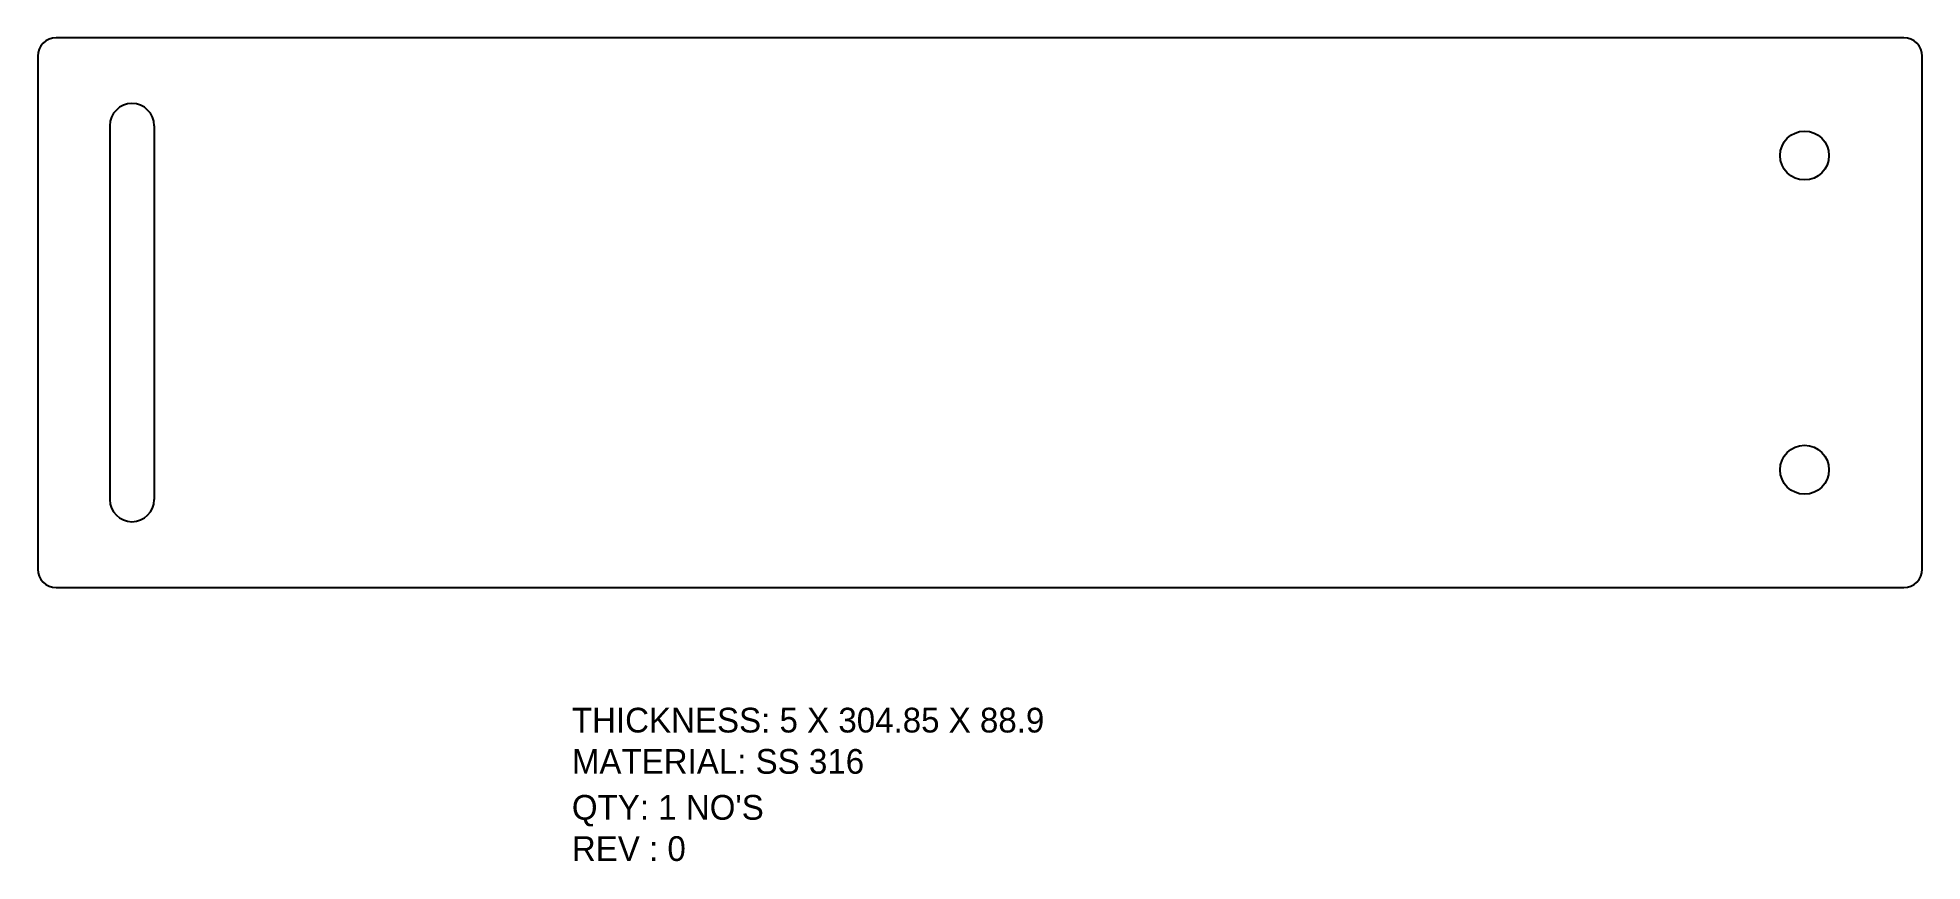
# Model space of a CAD drawing. Header units: inches. Extents: x 2378 to 2683, y -218 to -85.
import ezdxf

# ---------------------------------------------------------------- set-up
doc = ezdxf.new("R2010")
doc.units = ezdxf.units.IN
doc.header["$MEASUREMENT"] = 0
doc.layers.add('LaserCutting', color=3, linetype='Continuous')

msp = doc.modelspace()

# ---------------------------------------------------------------- linework, layer by layer
at = {"layer": 'LaserCutting'}
for p, q in [((2680.02, -85.2), (2381.22, -85.2)), ((2378.22, -88.2), (2378.22, -171.1)), ((2683.02, -171.1), (2683.02, -88.2)), ((2389.89, -99.42), (2389.89, -159.87)), ((2397.04, -99.42), (2397.04, -159.87)), ((2381.22, -174.1), (2680.02, -174.1))]:
    msp.add_line(p, q, dxfattribs=at)
for centre in [(2663.97, -104.25), (2663.97, -155.05)]:
    msp.add_circle(centre, 3.95, dxfattribs=at)
for centre, radius, start, end in [((2381.22, -88.2), 3, 90, 180), ((2680.02, -88.2), 3, 0, 90), ((2393.47, -99.42), 3.58, 0, 180), ((2393.47, -159.87), 3.58, 180, 0), ((2381.22, -171.1), 3, 180, 270), ((2680.02, -171.1), 3, 270, 360)]:
    msp.add_arc(centre, radius, start, end, dxfattribs=at)

# ---------------------------------------------------------------- texts
at = {"color": 7}
for s, p in [('THICKNESS: 5 X 304.85 X 88.9', (2464.61, -197.53)), ('MATERIAL: SS 316', (2464.61, -204.2)), ("QTY: 1 NO'S", (2464.61, -211.63)), ('REV : 0', (2464.61, -218.3))]:
    msp.add_text(s, height=4, dxfattribs=at).set_placement(p)

doc.saveas('drawing.dxf')
